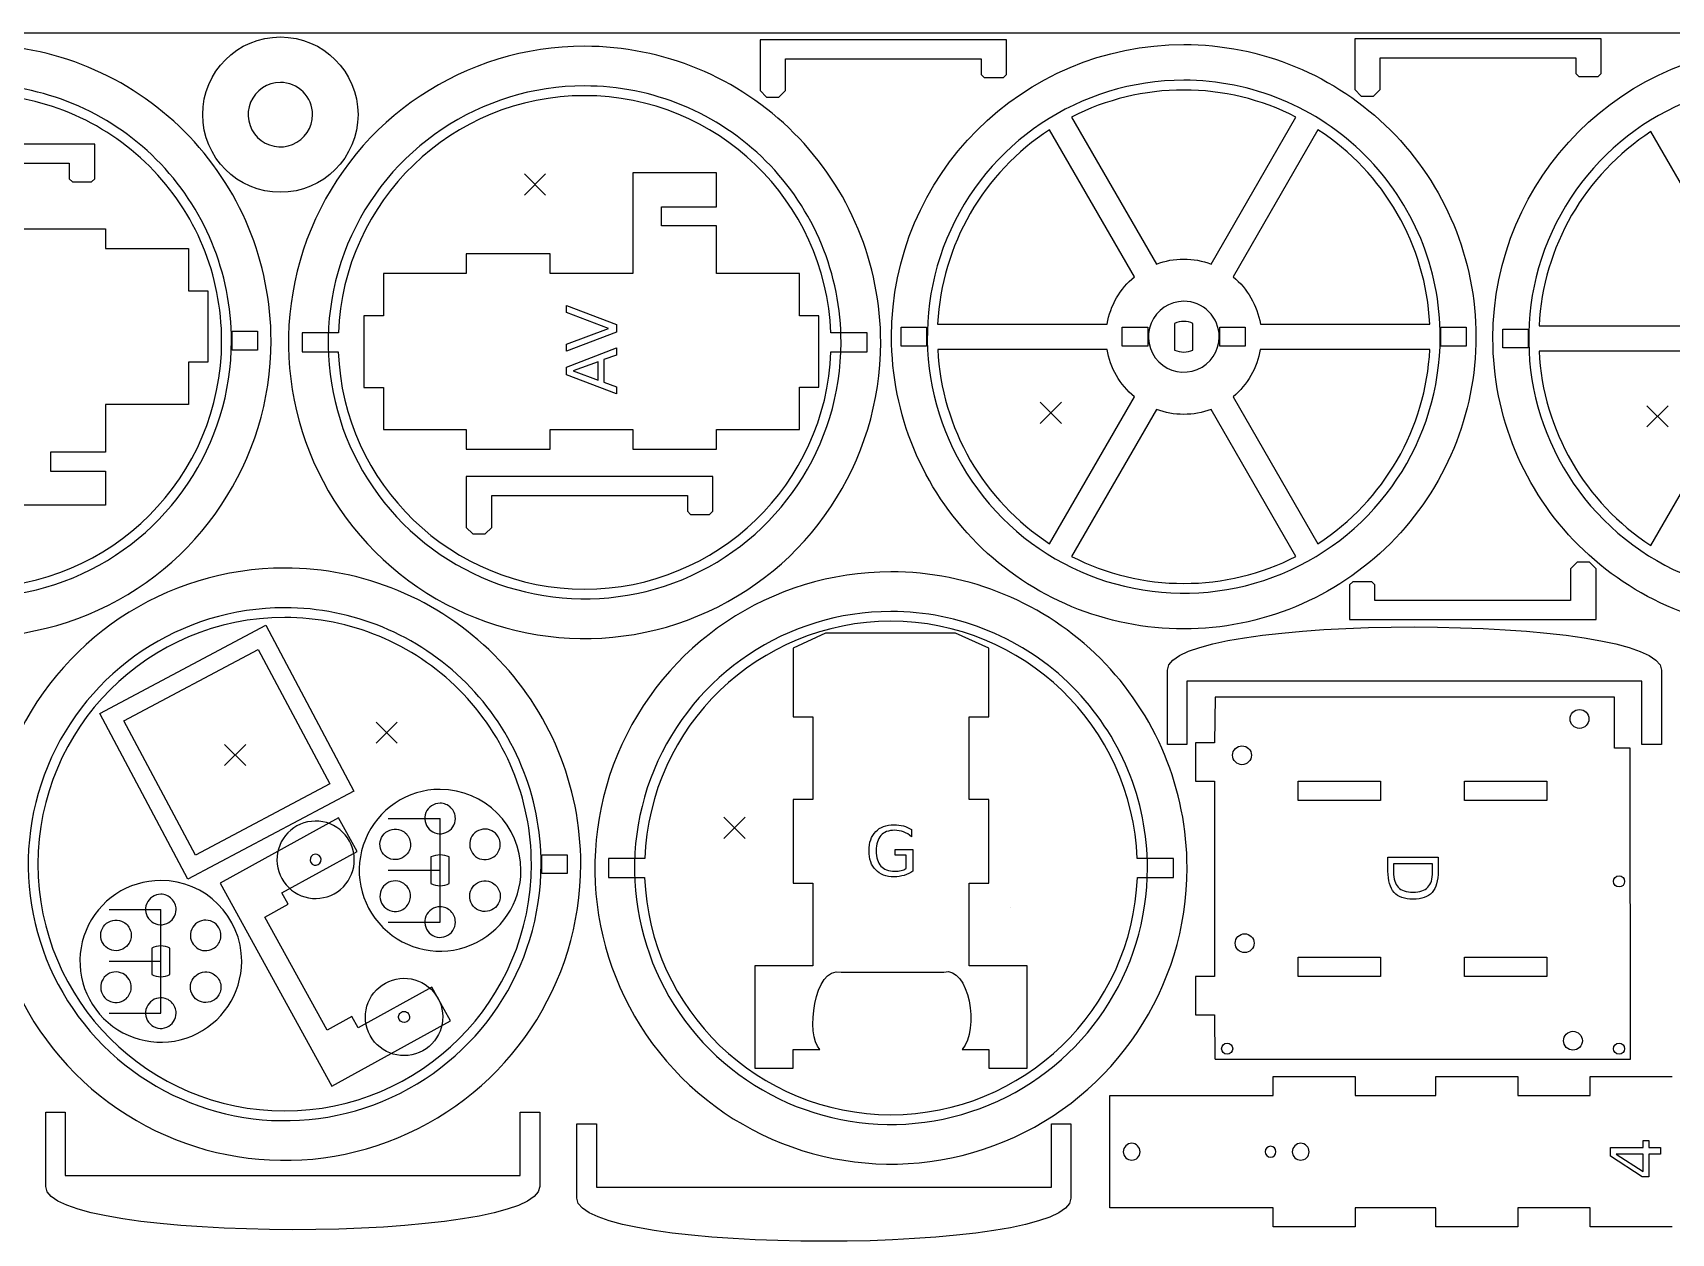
# Model space of a CAD drawing. Extents: x 1352 to 3073, y 793 to 1947.
# Drawn here: x 1965 to 2679, y 1091 to 1615 of the extents above; entities that cross this region are included whole.
import ezdxf

# ---------------------------------------------------------------- set-up
doc = ezdxf.new("R2010")
doc.units = 0
doc.layers.add('Calque_1', color=7, linetype='CONTINUOUS')

msp = doc.modelspace()

# ---------------------------------------------------------------- linework, layer by layer
at = {"layer": 'Calque_1', "color": 3}
for points in [[(1457.07643, 1614.88802), (3072.541113, 1614.88802), (3072.541113, 792.840782), (1457.07643, 792.840782)], [(2466.562587, 1594.186778)], [(2205.299127, 1591.71133)], [(2466.562695, 1497.808822)], [(2074.517197, 1364.199313)], [(2338.893537, 1362.551313)], [(2096.168854, 1239.512018)], [(2118.443691, 1200.547348)]]:
    msp.add_lwpolyline(points, close=True, dxfattribs=at)
at = {"layer": 'Calque_1', "color": 1}
for points in [[(2205.299127, 1609.002675)], [(2281.818333, 1611.76786), (2281.818333, 1603.547139), (2281.818333, 1589.656178), (2284.652813, 1586.821538), (2290.040413, 1586.821458), (2292.874574, 1589.656178), (2292.874574, 1603.547139), (2378.1961, 1603.547139), (2378.1961, 1596.661219), (2379.53114, 1595.326418), (2387.916981, 1595.326418), (2389.251301, 1596.661219), (2389.251301, 1603.547139), (2389.251301, 1611.76786)], [(2541.133953, 1612.251324), (2541.133953, 1604.030603), (2541.133953, 1590.139642), (2543.968433, 1587.305002), (2549.356033, 1587.304922), (2552.190193, 1590.139642), (2552.190193, 1604.030603), (2637.51172, 1604.030603), (2637.51172, 1597.144683), (2638.84676, 1595.809882), (2647.232601, 1595.809882), (2648.566921, 1597.144683), (2648.566921, 1604.030603), (2648.566921, 1612.251324)], [(2072.632237, 1593.227979)], [(2205.299208, 1587.459755)], [(2466.560716, 1589.934365)], [(2106.50816, 1579.195784)], [(2525.053446, 1572.616938)], [(1884.236783, 1566.270976), (1884.236783, 1558.050256), (1884.236783, 1544.159295), (1887.071263, 1541.324654), (1892.458863, 1541.324574), (1895.293024, 1544.159295), (1895.293024, 1558.050256), (1980.61455, 1558.050256), (1980.61455, 1551.164335), (1981.94959, 1549.829535), (1990.335431, 1549.829535), (1991.669751, 1551.164335), (1991.669751, 1558.050256), (1991.669751, 1566.270976)], [(2109.084351, 1460.289956), (2117.562512, 1460.289956), (2117.562512, 1441.851075), (2153.728115, 1441.851075), (2153.728115, 1433.346354), (2190.295318, 1433.346354), (2190.295318, 1441.851075), (2226.2922, 1441.851075), (2226.2922, 1433.344754), (2262.859403, 1433.344754), (2262.859403, 1441.852595), (2299.029726, 1441.852595), (2299.029726, 1460.322756), (2307.511007, 1460.322756), (2307.511007, 1491.463399), (2299.029726, 1491.463399), (2299.029726, 1509.93572), (2262.861003, 1509.93572), (2262.861003, 1530.715242), (2238.876601, 1530.715242), (2238.876601, 1538.935562), (2262.861003, 1538.935562), (2262.861003, 1553.749323), (2226.2938, 1553.749323), (2226.2938, 1509.93572), (2190.296918, 1509.93572), (2190.296918, 1518.440361), (2153.729715, 1518.440361), (2153.729715, 1509.93572), (2117.564112, 1509.93572), (2117.564112, 1491.497719), (2109.085951, 1491.497719)], [(2343.397218, 1486.470234), (2354.452335, 1486.470234), (2354.452335, 1478.249762), (2343.397218, 1478.249762)], [(2439.775413, 1486.470258), (2450.83053, 1486.470258), (2450.83053, 1478.249786), (2439.775413, 1478.249786)], [(2482.294936, 1486.470258), (2493.350054, 1486.470258), (2493.350054, 1478.249786), (2482.294936, 1478.249786)], [(2578.672835, 1486.470234), (2589.727954, 1486.470234), (2589.727954, 1478.249762), (2578.672835, 1478.249762)], [(2051.578075, 1484.714714), (2062.633192, 1484.714714), (2062.633192, 1476.494241), (2051.578075, 1476.494241)], [(2593.980077, 1482.360082)], [(2605.631637, 1485.665434), (2616.686755, 1485.665434), (2616.686755, 1477.444962), (2605.631637, 1477.444962)], [(2466.561867, 1475.651401)], [(2454.658889, 1450.690701)], [(2153.728563, 1421.344805), (2153.728563, 1413.124085), (2153.728563, 1399.233124), (2156.563043, 1396.398483), (2161.950644, 1396.398403), (2164.784804, 1399.233124), (2164.784804, 1413.124085), (2250.10633, 1413.124085), (2250.10633, 1406.238164), (2251.441371, 1404.903364), (2259.827211, 1404.903364), (2261.161531, 1406.238164), (2261.161531, 1413.124085), (2261.161531, 1421.344805)], [(2074.517197, 1381.490658)], [(2338.893537, 1379.842658)], [(2646.33172, 1359.088417), (2646.33172, 1367.309137), (2646.33172, 1381.200098), (2643.49724, 1384.034738), (2638.10964, 1384.034818), (2635.27548, 1381.200098), (2635.27548, 1367.309137), (2549.954033, 1367.309137), (2549.954033, 1374.195058), (2548.618993, 1375.529858), (2540.233152, 1375.529858), (2538.898832, 1374.195058), (2538.898832, 1367.309137), (2538.898832, 1359.088417)], [(2074.517197, 1359.947353)], [(2338.893618, 1358.299738)], [(2066.250143, 1356.562172), (2104.687819, 1284.218292), (2032.343868, 1245.780579), (1993.906192, 1318.124459)], [(2063.023732, 1346.020732), (2094.146307, 1287.444665), (2035.570234, 1256.322086), (2004.447659, 1314.898153)], [(2674.868123, 1336.960799)], [(2639.11716, 1311.609101)], [(2491.962109, 1295.76054)], [(2480.245071, 1288.622459)], [(2552.386581, 1288.634459), (2552.386581, 1280.130939), (2516.386565, 1280.130939), (2516.386565, 1288.634459)], [(2624.952208, 1288.634459), (2624.952208, 1280.130939), (2588.952192, 1280.130939), (2588.952192, 1288.634459)], [(2142.278242, 1278.971636)], [(2142.278402, 1284.975639)], [(2095.091009, 1155.634753), (2146.759447, 1184.10966), (2144.02336, 1189.07436), (2144.02336, 1189.07436), (2138.686872, 1198.757552), (2106.537993, 1181.040036), (2103.801906, 1186.004736), (2093.031355, 1180.068995), (2065.898345, 1229.30309), (2076.054192, 1234.900062), (2073.318066, 1239.864832), (2106.08141, 1257.920984), (2098.008874, 1272.568806), (2046.34115, 1244.094292)], [(2128.481759, 1257.682381)], [(2167.612393, 1264.344981)], [(2089.191115, 1252.173302)], [(2186.627366, 1256.482697), (2197.682482, 1256.482697), (2197.682482, 1248.262224), (2186.627366, 1248.262224)], [(2020.511993, 1245.286036)], [(2020.511833, 1239.282033)], [(2128.481759, 1241.752611)], [(2142.277282, 1243.009576)], [(2656.387584, 1242.436616)], [(2142.278402, 1233.787232)], [(2167.612393, 1235.090012)], [(2391.195861, 1233.527439), (2391.195861, 1233.527439), (2391.195861, 1233.527439)], [(2045.845983, 1224.655378)], [(2006.71535, 1217.992778)], [(2493.121629, 1213.813814)], [(2516.386645, 1203.365493), (2516.386565, 1211.869813), (2552.386581, 1211.869813), (2552.386581, 1203.365493)], [(2588.951657, 1203.365493), (2588.952192, 1211.869813), (2624.951673, 1211.869813), (2624.951673, 1203.365493)], [(2006.71535, 1202.063008)], [(2020.510873, 1203.319973)], [(2020.511993, 1194.097629)], [(2045.845983, 1195.400409)], [(2125.421392, 1187.886135)], [(2485.488792, 1169.49965)], [(2636.28228, 1171.29413)], [(2656.387584, 1169.49965)], [(2443.855297, 1123.334466)], [(2504.432938, 1124.650282)], [(2517.545782, 1123.334466)], [(1970.308869, 1111.85531)], [(2201.947447, 1106.775533)]]:
    msp.add_lwpolyline(points, close=True, dxfattribs=at)
for points in [[(2445.077338, 1508.518332), (2408.069485, 1572.616938)], [(2417.634911, 1578.157038), (2454.647189, 1514.051082)], [(2478.464042, 1514.030532), (2515.48652, 1578.157038)], [(2525.053446, 1572.616938), (2488.048518, 1508.524182)], [(2707.311758, 1507.713532), (2670.303905, 1571.812138)], [(1959.86018, 1529.332273), (1996.427383, 1529.332273), (1996.427383, 1520.824433), (2032.597706, 1520.824433), (2032.597706, 1502.356271), (2041.078987, 1502.356271), (2041.078987, 1471.215629), (2032.597706, 1471.215629), (2032.597706, 1452.744188), (1996.428983, 1452.744188), (1996.428983, 1431.963386), (1972.442181, 1431.963386), (1972.442181, 1423.743065), (1996.428983, 1423.743065), (1996.428983, 1408.929704), (1959.86178, 1408.929704)], [(2359.25363, 1487.88748), (2433.182787, 1487.88748)], [(2462.594267, 1488.163882), (2462.594267, 1476.559401)], [(2470.531227, 1476.560841), (2470.531227, 1488.162282)], [(2499.972394, 1487.88748), (2573.857601, 1487.88748)], [(2621.48805, 1487.08268), (2695.417207, 1487.08268)], [(2097.929047, 1483.994898), (2082.133596, 1483.994898), (2082.133596, 1475.7742), (2097.868972, 1475.7742)], [(2312.729368, 1475.7742), (2328.464744, 1475.7742), (2328.464744, 1483.994898), (2312.669293, 1483.994898)], [(2433.153537, 1476.832329), (2359.26533, 1476.832329)], [(2573.870801, 1476.832329), (2499.943069, 1476.832329)], [(2695.387957, 1476.027529), (2621.49975, 1476.027529)], [(2408.06806, 1392.104295), (2445.074413, 1456.198477)], [(2454.658889, 1450.690701), (2417.636411, 1386.565695)], [(2515.48652, 1386.565695), (2478.478667, 1450.668726)], [(2488.048518, 1456.202902), (2525.054871, 1392.10572)], [(2670.30248, 1391.299495), (2707.308833, 1455.393677)], [(2369.93386, 1171.627586), (2381.5301, 1171.627586), (2381.5301, 1163.407426), (2398.254102, 1163.407426), (2398.254102, 1171.627586), (2398.254102, 1208.054069), (2373.02554, 1208.054069), (2373.02554, 1244.053992), (2381.53018, 1244.053992), (2381.53018, 1280.619675), (2373.02554, 1280.619675), (2373.02554, 1316.619757), (2381.53018, 1316.619757), (2381.53018, 1346.60928), (2367.031939, 1353.04632), (2354.497938, 1353.04632), (2323.291536, 1353.04632), (2310.275855, 1353.04632), (2296.258414, 1346.60928)], [(2296.258414, 1346.60928), (2296.258414, 1316.619757), (2304.761615, 1316.619757), (2304.761615, 1280.619675), (2296.258414, 1280.619675), (2296.258414, 1244.053992), (2304.761615, 1244.053992), (2304.761615, 1208.054069), (2279.533453, 1208.054069), (2279.533453, 1171.627586), (2279.533453, 1163.407426), (2296.258414, 1163.407426), (2296.258414, 1171.627586), (2307.855695, 1171.627586)], [(2674.868123, 1336.960799), (2674.868123, 1304.504236), (2666.363402, 1304.504236), (2666.363402, 1332.234959), (2467.938427, 1332.234959), (2467.938427, 1304.504236), (2459.435306, 1304.504236), (2459.435306, 1336.960799)], [(2480.245071, 1167.35285), (2661.378368, 1167.35285), (2661.291665, 1303.00518), (2654.367344, 1303.00518), (2654.367344, 1325.188062), (2480.245071, 1325.188062), (2479.958625, 1305.29934), (2479.958625, 1305.36014), (2471.739666, 1305.35942), (2471.739666, 1288.634379), (2479.959982, 1288.634379), (2479.959982, 1203.366213), (2471.739666, 1203.366213), (2471.739666, 1186.643171), (2479.959982, 1186.643171), (2480.132629, 1167.35269)], [(2138.309682, 1255.522057), (2138.309682, 1243.917576)], [(2146.246643, 1243.919016), (2146.246643, 1255.520457)], [(2231.523457, 1254.83488), (2215.728006, 1254.83488), (2215.728006, 1246.614182), (2231.463382, 1246.614182)], [(2446.323778, 1246.614182), (2462.059155, 1246.614182), (2462.059155, 1254.83488), (2446.263703, 1254.83488)], [(2016.543273, 1215.832454), (2016.543273, 1204.227973)], [(2024.480233, 1204.229413), (2024.480233, 1215.830854)], [(2317.163376, 1205.358789), (2362.002579, 1205.358789)], [(2679.549319, 1094.264697), (2643.812228, 1094.264697), (2643.812228, 1102.505457), (2628.021186, 1102.505457), (2612.230144, 1102.505457), (2612.230144, 1094.264697), (2576.493053, 1094.264697), (2576.493053, 1102.505457), (2541.310286, 1102.505457), (2541.310286, 1094.264697), (2505.573274, 1094.264697), (2505.573274, 1102.505457), (2434.37688, 1102.505457), (2434.378053, 1151.504248), (2505.574447, 1151.504248), (2505.574447, 1159.745008), (2541.311459, 1159.745008), (2541.311459, 1151.504248), (2576.494226, 1151.504248), (2576.494226, 1159.745008), (2612.231317, 1159.745008), (2612.231317, 1151.504248), (2628.022359, 1151.504248), (2643.813401, 1151.504248), (2643.813401, 1159.745008), (2679.550491, 1159.745008)], [(1970.308869, 1111.85531), (1970.308869, 1144.311872), (1978.81359, 1144.311872), (1978.81359, 1116.58115), (2177.238565, 1116.58115), (2177.238565, 1144.311872), (2185.741686, 1144.311872), (2185.741686, 1111.85531)], [(2201.947447, 1106.775533), (2201.947447, 1139.232096), (2210.452167, 1139.232096), (2210.452167, 1111.501374), (2408.877142, 1111.501374), (2408.877142, 1139.232096), (2417.380263, 1139.232096), (2417.380263, 1106.775533)]]:
    msp.add_lwpolyline(points, dxfattribs=at)
at = {"layer": 'Calque_1', "color": 7}
for points in [[(2179.071925, 1544.089507), (2188.318326, 1553.335911)], [(2188.318326, 1544.08951), (2179.071925, 1553.335911)], [(2403.936262, 1444.5175), (2413.182663, 1453.763904)], [(2413.182663, 1444.517502), (2403.936262, 1453.763904)], [(2668.540282, 1443.0423), (2677.786683, 1452.288704)], [(2677.786683, 1443.042302), (2668.540282, 1452.288704)], [(2114.35224, 1305.083089), (2123.598641, 1314.329493)], [(2123.598641, 1305.083092), (2114.35224, 1314.329493)], [(2048.292544, 1304.61462), (2057.538948, 1295.36822)], [(2048.292546, 1295.36822), (2057.538948, 1304.61462)], [(2266.010732, 1263.631086), (2275.257132, 1272.87749)], [(2275.257132, 1263.631089), (2266.010732, 1272.87749)], [(2347.871538, 1267.49233), (2347.871538, 1264.342913)], [(2345.513138, 1250.426896), (2345.513138, 1256.300921), (2340.679137, 1256.300921), (2340.679137, 1258.732561), (2348.442818, 1258.732561), (2348.442818, 1249.342912)], [(2555.620042, 1249.383976), (2555.620042, 1255.463097), (2577.490155, 1255.463097)], [(2575.058515, 1252.504136), (2558.051682, 1252.504136), (2558.051682, 1248.929896)], [(2575.058515, 1248.929896), (2575.058515, 1252.504136)], [(2577.490155, 1255.463097), (2577.490155, 1249.383976)]]:
    msp.add_lwpolyline(points, dxfattribs=at)
for points in [[(2219.232168, 1484.344874), (2197.362054, 1475.995273), (2197.362054, 1479.086074), (2215.775144, 1486.014794), (2197.362054, 1492.958155), (2197.362054, 1496.034315), (2219.232168, 1487.699354)], [(2197.362054, 1465.770633), (2197.362054, 1469.125113), (2219.232168, 1477.460074), (2219.232168, 1474.383913), (2213.621824, 1472.391753), (2213.621824, 1462.533352), (2219.232168, 1460.541192), (2219.232168, 1457.421032)], [(2200.277095, 1467.440553), (2211.16088, 1463.426872), (2211.16088, 1471.468873)], [(2345.513138, 1250.426896)], [(2652.609993, 1125.128767), (2652.609993, 1128.849487), (2666.862922, 1128.849487), (2666.862922, 1131.969567), (2669.323858, 1131.969567), (2669.323858, 1128.849487), (2674.480107, 1128.849487), (2674.480107, 1125.905167), (2669.323858, 1125.905167), (2669.323858, 1116.032126), (2666.46741, 1116.032126)], [(2655.188113, 1125.905167), (2666.862922, 1118.434446), (2666.862922, 1125.905167)]]:
    msp.add_lwpolyline(points, close=True, dxfattribs=at)
at = {"layer": 'Calque_1', "color": 3}
for points in [[(2119.686001, 1272.310378), (2142.278162, 1272.310378)], [(2142.278162, 1249.718216), (2142.278162, 1272.310378)], [(2119.686001, 1249.718216), (2142.278162, 1249.718216)], [(2119.686001, 1227.126135), (2142.278162, 1227.126135), (2142.278162, 1249.718216)], [(1997.919591, 1232.620775), (2020.511753, 1232.620775)], [(2020.511753, 1210.028613), (2020.511753, 1232.620775)], [(2119.686001, 1227.125975), (2142.278162, 1227.125975)], [(1997.919591, 1210.028613), (2020.511753, 1210.028613)], [(1997.919591, 1187.436532), (2020.511753, 1187.436532), (2020.511753, 1210.028613)], [(1997.919591, 1187.436372), (2020.511753, 1187.436372)]]:
    msp.add_lwpolyline(points, dxfattribs=at)
at = {"layer": 'Calque_1', "color": 1}
for points in [[(2030.768206, 1571.904853), (2006.553861, 1596.119198), (1973.712162, 1609.722676), (1939.467907, 1609.722676)], [(2038.760154, 1579.195784), (2038.760162, 1597.903876), (2053.926065, 1613.069778), (2072.634157, 1613.069788)], [(2072.634157, 1613.069788), (2091.342249, 1613.069778), (2106.508152, 1597.903876), (2106.50816, 1579.195784)], [(2205.299127, 1609.002675), (2153.075722, 1609.002675), (2105.994569, 1577.544055), (2086.009537, 1529.29592)], [(2296.599427, 1571.184853), (2272.385082, 1595.399198), (2239.543382, 1609.002675), (2205.299127, 1609.002675)], [(2339.145417, 1482.360082), (2339.145432, 1552.730702), (2396.192086, 1609.777359), (2466.562707, 1609.777376)], [(2466.562707, 1609.777376), (2500.355885, 1609.777389), (2532.764988, 1596.353112), (2556.66038, 1572.457733)], [(2601.379837, 1481.555282), (2601.379852, 1551.925902), (2658.426506, 1608.972559), (2728.797127, 1608.972576)], [(2015.534789, 1556.671436), (1995.360597, 1576.845627), (1967.998522, 1588.17937), (1939.467907, 1588.17937)], [(2072.632237, 1593.227979), (2066.957026, 1593.227979), (2061.840633, 1589.809314), (2059.668824, 1584.566103)], [(2082.554004, 1589.118249), (2079.922588, 1591.749665), (2076.353621, 1593.227979), (2072.632237, 1593.227979)], [(2086.663734, 1579.196481), (2086.663734, 1582.917866), (2085.18542, 1586.486832), (2082.554004, 1589.118249)], [(2205.299208, 1587.459755), (2147.535301, 1587.392036), (2100.135911, 1541.716673), (2097.929047, 1483.994898)], [(2312.669293, 1483.994898), (2310.46243, 1541.716644), (2263.063085, 1587.391996), (2205.299208, 1587.459755)], [(2466.560716, 1589.934365), (2449.550338, 1589.932025), (2432.782987, 1585.895821), (2417.634911, 1578.157038)], [(2515.48652, 1578.157038), (2500.338445, 1585.895821), (2483.571093, 1589.932025), (2466.560716, 1589.934365)], [(2072.634157, 1545.321782), (2053.926065, 1545.321791), (2038.760162, 1560.487694), (2038.760154, 1579.195784)], [(2059.668824, 1584.566103), (2057.497015, 1579.322892), (2058.69749, 1573.287694), (2062.71047, 1569.274714)], [(2106.50816, 1579.195784), (2106.508152, 1560.487694), (2091.342249, 1545.321791), (2072.634157, 1545.321782)], [(2078.001858, 1566.233068), (2083.24507, 1568.404877), (2086.663734, 1573.52127), (2086.663734, 1579.196481)], [(2068.586029, 1480.604554), (2068.586029, 1514.848809), (2054.982551, 1547.690508), (2030.768206, 1571.904853)], [(2408.069485, 1572.616938), (2379.159487, 1553.828747), (2361.007033, 1522.321615), (2359.25363, 1487.88748)], [(2573.857601, 1487.88748), (2572.106836, 1522.319434), (2553.958985, 1553.826129), (2525.053446, 1572.616938)], [(2556.66038, 1572.457733), (2580.555773, 1548.562355), (2593.980069, 1516.15326), (2593.980077, 1482.360082)], [(2670.303905, 1571.812138), (2641.393907, 1553.023947), (2623.241453, 1521.516815), (2621.48805, 1487.08268)], [(2062.71047, 1569.274714), (2066.72345, 1565.261734), (2072.758647, 1564.061258), (2078.001858, 1566.233068)], [(2334.417249, 1479.884554), (2334.417249, 1514.128809), (2320.813772, 1546.970508), (2296.599427, 1571.184853)], [(2047.042723, 1480.604554), (2047.042723, 1509.135169), (2035.70898, 1536.497244), (2015.534789, 1556.671436)], [(2086.009537, 1529.29592), (2066.024505, 1481.047784), (2077.071304, 1425.511778), (2113.998828, 1388.584254)], [(2454.647189, 1514.051082), (2458.455467, 1515.488597), (2462.491663, 1516.227941), (2466.562216, 1516.233657)], [(2466.562216, 1516.233657), (2470.629585, 1516.219789), (2474.66121, 1515.473502), (2478.464042, 1514.030532)], [(2433.182787, 1487.88748), (2434.519966, 1495.977389), (2438.746176, 1503.307663), (2445.077338, 1508.518332)], [(2488.048518, 1508.524182), (2494.391819, 1503.316855), (2498.628913, 1495.983699), (2499.972394, 1487.88748)], [(2466.561867, 1489.068682), (2465.168271, 1489.066547), (2463.799893, 1488.754492), (2462.594267, 1488.163882)], [(2470.531227, 1488.162282), (2469.325268, 1488.753703), (2467.956232, 1489.066321), (2466.561867, 1489.068682)], [(1939.467907, 1373.029738), (1998.879837, 1373.029738), (2047.042723, 1421.192623), (2047.042723, 1480.604554)], [(1988.879273, 1361.314964), (2037.127408, 1381.299996), (2068.586029, 1428.381148), (2068.586029, 1480.604554)], [(2254.710493, 1360.594964), (2302.958628, 1380.579996), (2334.417249, 1427.661148), (2334.417249, 1479.884554)], [(2376.465058, 1392.26241), (2352.569681, 1416.157802), (2339.145404, 1448.566904), (2339.145417, 1482.360082)], [(2593.980077, 1482.360082), (2593.980089, 1448.56689), (2580.555802, 1416.157777), (2556.660407, 1392.262382)], [(2638.699478, 1391.45761), (2614.804101, 1415.353002), (2601.379824, 1447.762104), (2601.379837, 1481.555282)], [(2097.868972, 1475.7742), (2100.076754, 1418.029189), (2147.512018, 1372.344817), (2205.299208, 1372.309343)], [(2205.299208, 1372.309343), (2263.086368, 1372.344857), (2310.521588, 1418.029218), (2312.729368, 1475.7742)], [(2359.26533, 1476.832329), (2361.016221, 1442.401152), (2379.163458, 1410.895132), (2408.06806, 1392.104295)], [(2445.074413, 1456.198477), (2438.732822, 1461.405586), (2434.496888, 1468.737567), (2433.153537, 1476.832329)], [(2462.594267, 1476.559401), (2463.799525, 1475.967673), (2465.167927, 1475.654509), (2466.561867, 1475.651401)], [(2466.561867, 1475.651401), (2467.956559, 1475.654686), (2469.325617, 1475.968358), (2470.531227, 1476.560841)], [(2499.943069, 1476.832329), (2498.605565, 1468.742933), (2494.379384, 1461.413216), (2488.048518, 1456.202902)], [(2525.054871, 1392.10572), (2553.964109, 1410.893313), (2572.116486, 1442.399204), (2573.870801, 1476.832329)], [(2621.49975, 1476.027529), (2623.250641, 1441.596352), (2641.397878, 1410.090332), (2670.30248, 1391.299495)], [(2466.562216, 1448.486076), (2462.49425, 1448.500244), (2458.462098, 1449.247042), (2454.658889, 1450.690701)], [(2478.478667, 1450.668726), (2474.669946, 1449.231017), (2470.633251, 1448.491645), (2466.562216, 1448.486076)], [(1848.167607, 1389.304254), (1885.095132, 1352.37673), (1940.631138, 1341.329932), (1988.879273, 1361.314964)], [(2113.998828, 1388.584254), (2150.926352, 1351.65673), (2206.462358, 1340.609932), (2254.710493, 1360.594964)], [(2466.562707, 1354.942712), (2432.769529, 1354.942721), (2400.360436, 1368.367017), (2376.465058, 1392.26241)], [(2417.636411, 1386.565695), (2432.783906, 1378.826623), (2449.550723, 1374.789909), (2466.560716, 1374.786869)], [(2466.560716, 1374.786869), (2483.571215, 1374.789672), (2500.338573, 1378.826393), (2515.48652, 1386.565695)], [(2556.660407, 1392.262382), (2532.765012, 1368.366987), (2500.355898, 1354.942699), (2466.562707, 1354.942712)], [(2728.797127, 1354.137912), (2695.003949, 1354.137921), (2662.594856, 1367.562217), (2638.699478, 1391.45761)], [(2074.517197, 1381.490658), (2022.293792, 1381.490658), (1975.212639, 1350.032038), (1955.227607, 1301.783902)], [(2165.817497, 1343.672836), (2141.603152, 1367.887181), (2108.761452, 1381.490658), (2074.517197, 1381.490658)], [(2338.893537, 1379.842658), (2286.670132, 1379.842658), (2239.588979, 1348.384038), (2219.603947, 1300.135902)], [(2430.193837, 1342.024836), (2405.979492, 1366.239181), (2373.137792, 1379.842658), (2338.893537, 1379.842658)], [(2074.517197, 1359.947353), (2015.105267, 1359.947353), (1966.942381, 1311.784467), (1966.942381, 1252.372536)], [(2150.584079, 1328.439418), (2130.409888, 1348.61361), (2103.047812, 1359.947353), (2074.517197, 1359.947353)], [(2338.893618, 1358.299738), (2281.129711, 1358.232019), (2233.730321, 1312.556655), (2231.523457, 1254.83488)], [(2446.263703, 1254.83488), (2444.05684, 1312.556626), (2396.657495, 1358.231978), (2338.893618, 1358.299738)], [(2459.435306, 1336.960799), (2459.435306, 1362.170641), (2674.868123, 1361.989361), (2674.868123, 1336.960799)], [(2203.635319, 1252.372536), (2203.635319, 1286.616791), (2190.031842, 1319.458491), (2165.817497, 1343.672836)], [(2468.011659, 1250.724536), (2468.011659, 1284.968791), (2454.408182, 1317.810491), (2430.193837, 1342.024836)], [(2182.092013, 1252.372536), (2182.092013, 1280.903152), (2170.758271, 1308.265227), (2150.584079, 1328.439418)], [(2635.0066, 1315.719341), (2635.006599, 1316.809447), (2635.439675, 1317.854904), (2636.210555, 1318.625724)], [(2636.210555, 1312.812958), (2635.439675, 1313.583778), (2635.006599, 1314.629236), (2635.0066, 1315.719341)], [(2636.210555, 1318.625724), (2636.981435, 1319.396544), (2638.026972, 1319.829585), (2639.11716, 1319.829582)], [(2639.11716, 1319.829582), (2641.387328, 1319.829544), (2643.227642, 1317.989337), (2643.22764, 1315.719341)], [(2643.22764, 1315.719341), (2643.227642, 1313.449345), (2641.387328, 1311.609139), (2639.11716, 1311.609101)], [(2639.11716, 1311.609101), (2638.026972, 1311.609098), (2636.981435, 1312.042138), (2636.210555, 1312.812958)], [(1955.227607, 1301.783902), (1935.242575, 1253.535767), (1946.289374, 1197.999761), (1983.216898, 1161.072237)], [(2487.851548, 1299.87078), (2487.851548, 1300.960885), (2488.284623, 1302.006343), (2489.055503, 1302.777163)], [(2489.055503, 1302.777163), (2489.826383, 1303.547983), (2490.871921, 1303.981024), (2491.962109, 1303.98102)], [(2491.962109, 1303.98102), (2494.232277, 1303.980983), (2496.072591, 1302.140776), (2496.072589, 1299.87078)], [(2219.603947, 1300.135902), (2199.618915, 1251.887767), (2210.665714, 1196.351761), (2247.593238, 1159.424237)], [(2489.055503, 1296.964397), (2488.284623, 1297.735217), (2487.851548, 1298.780675), (2487.851548, 1299.87078)], [(2491.962109, 1295.76054), (2490.871921, 1295.760537), (2489.826383, 1296.193577), (2489.055503, 1296.964397)], [(2496.072589, 1299.87078), (2496.072591, 1297.600784), (2494.232277, 1295.760577), (2491.962109, 1295.76054)], [(2142.278402, 1284.975639), (2128.018009, 1284.975639), (2115.161786, 1276.385385), (2109.704569, 1263.2105)], [(2142.278242, 1278.971636), (2139.58395, 1278.971636), (2137.154956, 1277.348633), (2136.123895, 1274.859432)], [(2146.988576, 1277.020552), (2145.739318, 1278.26981), (2144.04496, 1278.971636), (2142.278242, 1278.971636)], [(2177.536065, 1249.717976), (2177.536065, 1269.190246), (2161.750672, 1284.975639), (2142.278402, 1284.975639)], [(2136.123895, 1274.859432), (2135.092834, 1272.370231), (2135.662756, 1269.505036), (2137.567909, 1267.599884)], [(2144.827457, 1266.15587), (2147.316658, 1267.186931), (2148.93966, 1269.615926), (2148.93966, 1272.310218)], [(2148.93966, 1272.310218), (2148.93966, 1274.076936), (2148.237834, 1275.771294), (2146.988576, 1277.020552)], [(2116.278371, 1259.28899), (2115.581038, 1261.891476), (2116.520068, 1264.657767), (2118.657593, 1266.297947)], [(2118.657593, 1266.297947), (2120.795118, 1267.938128), (2123.710189, 1268.129191), (2126.043513, 1266.782045)], [(2126.043513, 1266.782045), (2127.573535, 1265.898686), (2128.689978, 1264.443708), (2129.147238, 1262.73719)], [(2137.567909, 1267.599884), (2139.473061, 1265.694732), (2142.338255, 1265.124809), (2144.827457, 1266.15587)], [(2160.973948, 1267.618698), (2158.302707, 1267.267022), (2156.106338, 1265.340857), (2155.409005, 1262.738372)], [(2167.612393, 1264.344981), (2166.265247, 1266.678305), (2163.645189, 1267.970374), (2160.973948, 1267.618698)], [(2109.704569, 1263.2105), (2104.247353, 1250.035614), (2107.263849, 1234.870665), (2117.34747, 1224.787044)], [(2121.843314, 1254.408664), (2119.172073, 1254.76034), (2116.975704, 1256.686505), (2116.278371, 1259.28899)], [(2128.481759, 1257.682381), (2127.134613, 1255.349057), (2124.514555, 1254.056988), (2121.843314, 1254.408664)], [(2129.147238, 1262.73719), (2129.604498, 1261.030672), (2129.365118, 1259.212403), (2128.481759, 1257.682381)], [(2155.409005, 1262.738372), (2154.711671, 1260.135886), (2155.650701, 1257.369595), (2157.788226, 1255.729415)], [(2165.174147, 1255.245317), (2166.704169, 1256.128676), (2167.820612, 1257.583654), (2168.277872, 1259.290172)], [(2168.277872, 1259.290172), (2168.735132, 1260.99669), (2168.495752, 1262.814959), (2167.612393, 1264.344981)], [(1966.942381, 1252.372536), (1966.942381, 1192.960606), (2015.105267, 1144.79772), (2074.517197, 1144.79772)], [(2074.517197, 1144.79772), (2133.929128, 1144.79772), (2182.092013, 1192.960606), (2182.092013, 1252.372536)], [(2086.865215, 1256.393706), (2085.699782, 1255.751425), (2085.27568, 1254.285986), (2085.917956, 1253.12055)], [(2085.917956, 1253.12055), (2086.56024, 1251.955119), (2088.025682, 1251.531022), (2089.191115, 1252.173302)], [(2090.138374, 1255.446458), (2089.49609, 1256.611889), (2088.030649, 1257.035986), (2086.865215, 1256.393706)], [(2089.191115, 1252.173302), (2090.356549, 1252.815582), (2090.78065, 1254.281022), (2090.138374, 1255.446458)], [(2123.928563, 1133.082946), (2172.176699, 1153.067978), (2203.635319, 1200.149131), (2203.635319, 1252.372536)], [(2142.277282, 1256.426857), (2140.883687, 1256.424721), (2139.515308, 1256.112666), (2138.309682, 1255.522057)], [(2146.246643, 1255.520457), (2145.040683, 1256.111878), (2143.671647, 1256.424496), (2142.277282, 1256.426857)], [(2157.788226, 1255.729415), (2159.925752, 1254.089235), (2162.840823, 1253.898171), (2165.174147, 1255.245317)], [(2388.304903, 1131.434946), (2436.553039, 1151.419978), (2468.011659, 1198.501131), (2468.011659, 1250.724536)], [(2020.511993, 1245.286036), (2006.2516, 1245.286036), (1993.395376, 1236.695782), (1987.93816, 1223.520897)], [(2055.769656, 1210.028373), (2055.769656, 1229.500643), (2039.984262, 1245.286036), (2020.511993, 1245.286036)], [(2121.843314, 1245.026328), (2119.172073, 1244.674652), (2116.975704, 1242.748487), (2116.278371, 1240.146002)], [(2128.481759, 1241.752611), (2127.134613, 1244.085935), (2124.514555, 1245.378004), (2121.843314, 1245.026328)], [(2138.309682, 1243.917576), (2139.514941, 1243.325848), (2140.883342, 1243.012684), (2142.277282, 1243.009576)], [(2142.277282, 1243.009576), (2143.671975, 1243.01286), (2145.041033, 1243.326532), (2146.246643, 1243.919016)], [(2155.409005, 1236.696621), (2154.711671, 1239.299106), (2155.650701, 1242.065398), (2157.788226, 1243.705578)], [(2155.770926, 1217.144143), (2168.945811, 1222.60136), (2177.536065, 1235.457583), (2177.536065, 1249.717976)], [(2157.788226, 1243.705578), (2159.925752, 1245.345758), (2162.840823, 1245.536821), (2165.174147, 1244.189675)], [(2165.174147, 1244.189675), (2166.704169, 1243.306316), (2167.820612, 1241.851339), (2168.277872, 1240.144821)], [(2231.463382, 1246.614182), (2233.671164, 1188.869172), (2281.106428, 1143.1848), (2338.893618, 1143.149325)], [(2338.893618, 1143.149325), (2396.680778, 1143.18484), (2444.115998, 1188.869201), (2446.323778, 1246.614182)], [(2653.952385, 1244.871576), (2653.952385, 1246.216376), (2655.042665, 1247.306536), (2656.387584, 1247.306536)], [(2656.387584, 1242.436616), (2655.042665, 1242.436616), (2653.952385, 1243.526776), (2653.952385, 1244.871576)], [(2656.387584, 1247.306536), (2657.732471, 1247.306536), (2658.822719, 1246.216376), (2658.822719, 1244.871576)], [(2658.822719, 1244.871576), (2658.822719, 1243.526776), (2657.732471, 1242.436616), (2656.387584, 1242.436616)], [(2020.511833, 1239.282033), (2017.817541, 1239.282033), (2015.388546, 1237.65903), (2014.357485, 1235.169829)], [(2025.222167, 1237.330949), (2023.972909, 1238.580207), (2022.278551, 1239.282033), (2020.511833, 1239.282033)], [(2027.173251, 1232.620615), (2027.173251, 1234.387333), (2026.471425, 1236.081691), (2025.222167, 1237.330949)], [(2116.278371, 1240.146002), (2115.581038, 1237.543517), (2116.520068, 1234.777225), (2118.657593, 1233.137045)], [(2126.043513, 1232.652948), (2127.573535, 1233.536307), (2128.689978, 1234.991284), (2129.147238, 1236.697802)], [(2129.147238, 1236.697802), (2129.604498, 1238.40432), (2129.365118, 1240.222589), (2128.481759, 1241.752611)], [(2160.973948, 1231.816295), (2158.302707, 1232.167971), (2156.106338, 1234.094135), (2155.409005, 1236.696621)], [(2168.277872, 1240.144821), (2168.735132, 1238.438303), (2168.495752, 1236.620034), (2167.612393, 1235.090012)], [(2014.357485, 1235.169829), (2013.326425, 1232.680628), (2013.896347, 1229.815433), (2015.801499, 1227.910281)], [(2023.061047, 1226.466267), (2025.550249, 1227.497328), (2027.173251, 1229.926323), (2027.173251, 1232.620615)], [(2118.657593, 1233.137045), (2120.795118, 1231.496865), (2123.710189, 1231.305802), (2126.043513, 1232.652948)], [(2136.124055, 1229.675029), (2135.092994, 1227.185828), (2135.662916, 1224.320633), (2137.568069, 1222.415481)], [(2142.278402, 1233.787232), (2139.58411, 1233.787232), (2137.155116, 1232.16423), (2136.124055, 1229.675029)], [(2146.988736, 1231.836148), (2145.739478, 1233.085406), (2144.04512, 1233.787232), (2142.278402, 1233.787232)], [(2148.93982, 1227.125815), (2148.93982, 1228.892532), (2148.237994, 1230.58689), (2146.988736, 1231.836148)], [(2167.612393, 1235.090012), (2166.265247, 1232.756688), (2163.645189, 1231.464619), (2160.973948, 1231.816295)], [(1987.93816, 1223.520897), (1982.480944, 1210.346011), (1985.49744, 1195.181062), (1995.581061, 1185.097441)], [(1994.511962, 1219.599387), (1993.814628, 1222.201873), (1994.753658, 1224.968164), (1996.891183, 1226.608344)], [(1996.891183, 1226.608344), (1999.028709, 1228.248525), (2001.94378, 1228.439588), (2004.277104, 1227.092442)], [(2004.277104, 1227.092442), (2005.807126, 1226.209083), (2006.923569, 1224.754105), (2007.380829, 1223.047587)], [(2007.380829, 1223.047587), (2007.838089, 1221.341069), (2007.598709, 1219.5228), (2006.71535, 1217.992778)], [(2015.801499, 1227.910281), (2017.706651, 1226.005129), (2020.571846, 1225.435206), (2023.061047, 1226.466267)], [(2033.642595, 1223.048769), (2032.945262, 1220.446283), (2033.884292, 1217.679992), (2036.021817, 1216.039812)], [(2039.207538, 1227.929095), (2036.536297, 1227.577419), (2034.339929, 1225.651254), (2033.642595, 1223.048769)], [(2045.845983, 1224.655378), (2044.498837, 1226.988702), (2041.878779, 1228.280771), (2039.207538, 1227.929095)], [(2046.511463, 1219.600569), (2046.968722, 1221.307087), (2046.729342, 1223.125356), (2045.845983, 1224.655378)], [(2117.34747, 1224.787044), (2127.431091, 1214.703423), (2142.59604, 1211.686927), (2155.770926, 1217.144143)], [(2137.568069, 1222.415481), (2139.473221, 1220.510329), (2142.338415, 1219.940406), (2144.827617, 1220.971467)], [(2144.827617, 1220.971467), (2147.316818, 1222.002528), (2148.93982, 1224.431523), (2148.93982, 1227.125815)], [(2490.215023, 1220.830437), (2490.985903, 1221.601257), (2492.031441, 1222.034297), (2493.121629, 1222.034294)], [(2493.121629, 1222.034294), (2495.391797, 1222.034257), (2497.232111, 1220.19405), (2497.232109, 1217.924054)], [(2000.076905, 1214.719061), (1997.405664, 1215.070737), (1995.209295, 1216.996902), (1994.511962, 1219.599387)], [(2006.71535, 1217.992778), (2005.368204, 1215.659454), (2002.748146, 1214.367385), (2000.076905, 1214.719061)], [(2020.510873, 1216.737254), (2019.117277, 1216.735118), (2017.748899, 1216.423063), (2016.543273, 1215.832454)], [(2024.480233, 1215.830854), (2023.274274, 1216.422275), (2021.905238, 1216.734893), (2020.510873, 1216.737254)], [(2036.021817, 1216.039812), (2038.159342, 1214.399632), (2041.074414, 1214.208568), (2043.407738, 1215.555714)], [(2043.407738, 1215.555714), (2044.93776, 1216.439073), (2046.054203, 1217.894051), (2046.511463, 1219.600569)], [(2489.011069, 1217.924054), (2489.011068, 1219.014159), (2489.444143, 1220.059617), (2490.215023, 1220.830437)], [(2490.215023, 1215.017671), (2489.444143, 1215.788491), (2489.011068, 1216.833949), (2489.011069, 1217.924054)], [(2493.121629, 1213.813814), (2492.031441, 1213.81381), (2490.985903, 1214.246851), (2490.215023, 1215.017671)], [(2497.232109, 1217.924054), (2497.232111, 1215.654058), (2495.391797, 1213.813851), (2493.121629, 1213.813814)], [(2034.004516, 1177.45454), (2047.179402, 1182.911757), (2055.769656, 1195.76798), (2055.769656, 1210.028373)], [(2307.855695, 1171.627586), (2301.774814, 1177.488867), (2305.046255, 1208.054069), (2317.163376, 1205.358789)], [(2362.002579, 1205.358789), (2372.74322, 1208.054149), (2377.73754, 1180.247027), (2369.93386, 1171.627586)], [(1994.511962, 1200.456399), (1993.814628, 1197.853914), (1994.753658, 1195.087622), (1996.891183, 1193.447442)], [(2000.076905, 1205.336725), (1997.405664, 1204.985049), (1995.209295, 1203.058884), (1994.511962, 1200.456399)], [(2006.71535, 1202.063008), (2005.368204, 1204.396332), (2002.748146, 1205.688401), (2000.076905, 1205.336725)], [(2007.380829, 1197.008199), (2007.838089, 1198.714717), (2007.598709, 1200.532986), (2006.71535, 1202.063008)], [(2016.543273, 1204.227973), (2017.748532, 1203.636245), (2019.116933, 1203.323081), (2020.510873, 1203.319973)], [(2020.510873, 1203.319973), (2021.905565, 1203.323257), (2023.274623, 1203.636929), (2024.480233, 1204.229413)], [(2033.642595, 1197.007018), (2032.945262, 1199.609503), (2033.884292, 1202.375795), (2036.021817, 1204.015975)], [(2036.021817, 1204.015975), (2038.159342, 1205.656155), (2041.074414, 1205.847218), (2043.407738, 1204.500072)], [(2043.407738, 1204.500072), (2044.93776, 1203.616713), (2046.054203, 1202.161736), (2046.511463, 1200.455218)], [(2046.511463, 1200.455218), (2046.968722, 1198.7487), (2046.729342, 1196.930431), (2045.845983, 1195.400409)], [(1996.891183, 1193.447442), (1999.028709, 1191.807262), (2001.94378, 1191.616199), (2004.277104, 1192.963345)], [(2004.277104, 1192.963345), (2005.807126, 1193.846704), (2006.923569, 1195.301681), (2007.380829, 1197.008199)], [(2020.511993, 1194.097629), (2017.817701, 1194.097629), (2015.388706, 1192.474627), (2014.357645, 1189.985426)], [(2025.222327, 1192.146545), (2023.973069, 1193.395803), (2022.278711, 1194.097629), (2020.511993, 1194.097629)], [(2039.207538, 1192.126692), (2036.536297, 1192.478368), (2034.339929, 1194.404532), (2033.642595, 1197.007018)], [(2045.845983, 1195.400409), (2044.498837, 1193.067085), (2041.878779, 1191.775016), (2039.207538, 1192.126692)], [(2014.357645, 1189.985426), (2013.326585, 1187.496225), (2013.896507, 1184.63103), (2015.801659, 1182.725878)], [(2023.061207, 1181.281864), (2025.550409, 1182.312925), (2027.173411, 1184.74192), (2027.173411, 1187.436212)], [(2027.173411, 1187.436212), (2027.173411, 1189.202929), (2026.471585, 1190.897287), (2025.222327, 1192.146545)], [(2124.474164, 1184.612905), (2124.165706, 1185.17257), (2124.092214, 1185.831849), (2124.269854, 1186.445702)], [(2124.269854, 1186.445702), (2124.447495, 1187.059555), (2124.861716, 1187.577695), (2125.421392, 1187.886135)], [(2125.421392, 1187.886135), (2125.981065, 1188.194575), (2126.640344, 1188.268049), (2127.254191, 1188.090391)], [(2127.254191, 1188.090391), (2127.868037, 1187.912734), (2128.386166, 1187.498499), (2128.69459, 1186.938817)], [(2128.69459, 1186.938817), (2129.336865, 1185.773381), (2128.912764, 1184.307941), (2127.74733, 1183.665661)], [(1995.581061, 1185.097441), (2005.664682, 1175.01382), (2020.829631, 1171.997324), (2034.004516, 1177.45454)], [(2015.801659, 1182.725878), (2017.706811, 1180.820726), (2020.572006, 1180.250803), (2023.061207, 1181.281864)], [(2127.74733, 1183.665661), (2126.581896, 1183.023376), (2125.11645, 1183.447471), (2124.474164, 1184.612905)], [(2633.375674, 1178.310753), (2634.146554, 1179.081573), (2635.192092, 1179.514614), (2636.28228, 1179.514611)], [(2636.28228, 1179.514611), (2638.552447, 1179.514573), (2640.392762, 1177.674367), (2640.39276, 1175.404371)], [(2483.053585, 1171.93461), (2483.053585, 1173.27941), (2484.143873, 1174.369571), (2485.488792, 1174.369571)], [(2485.488792, 1169.49965), (2484.143873, 1169.49965), (2483.053585, 1170.58981), (2483.053585, 1171.93461)], [(2485.488792, 1174.369571), (2486.833679, 1174.369571), (2487.923911, 1173.27941), (2487.923911, 1171.93461)], [(2487.923911, 1171.93461), (2487.923911, 1170.58981), (2486.833679, 1169.49965), (2485.488792, 1169.49965)], [(2632.171719, 1175.404371), (2632.171719, 1176.494476), (2632.604794, 1177.539933), (2633.375674, 1178.310753)], [(2633.375674, 1172.497988), (2632.604794, 1173.268808), (2632.171719, 1174.314265), (2632.171719, 1175.404371)], [(2636.28228, 1171.29413), (2635.192092, 1171.294127), (2634.146554, 1171.727168), (2633.375674, 1172.497988)], [(2640.39276, 1175.404371), (2640.392762, 1173.134375), (2638.552447, 1171.294168), (2636.28228, 1171.29413)], [(2653.952385, 1171.93461), (2653.952385, 1173.27941), (2655.042665, 1174.369571), (2656.387584, 1174.369571)], [(2656.387584, 1169.49965), (2655.042665, 1169.49965), (2653.952385, 1170.58981), (2653.952385, 1171.93461)], [(2656.387584, 1174.369571), (2657.732471, 1174.369571), (2658.822719, 1173.27941), (2658.822719, 1171.93461)], [(2658.822719, 1171.93461), (2658.822719, 1170.58981), (2657.732471, 1169.49965), (2656.387584, 1169.49965)], [(1983.216898, 1161.072237), (2020.144422, 1124.144713), (2075.680428, 1113.097914), (2123.928563, 1133.082946)], [(2247.593238, 1159.424237), (2284.520762, 1122.496713), (2340.056768, 1111.449914), (2388.304903, 1131.434946)], [(2441.259746, 1129.600212), (2440.571364, 1128.91188), (2440.184636, 1127.978301), (2440.18464, 1127.004852)], [(2443.855297, 1130.675239), (2442.881777, 1130.675243), (2441.948129, 1130.288544), (2441.259746, 1129.600212)], [(2447.525876, 1127.004852), (2447.525884, 1129.031924), (2445.882518, 1130.675204), (2443.855297, 1130.675239)], [(2504.432938, 1129.359422), (2503.132448, 1129.359422), (2502.078191, 1128.305247), (2502.078187, 1127.004852)], [(2506.787689, 1127.004852), (2506.787684, 1128.305247), (2505.733428, 1129.359422), (2504.432938, 1129.359422)], [(2514.950236, 1129.600209), (2514.261855, 1128.911878), (2513.875129, 1127.978299), (2513.875132, 1127.004852)], [(2517.545782, 1130.675239), (2516.572263, 1130.675241), (2515.638617, 1130.288541), (2514.950236, 1129.600209)], [(2520.141322, 1129.600206), (2519.452943, 1130.288538), (2518.519299, 1130.675239), (2517.545782, 1130.675239)], [(2521.216423, 1127.004852), (2521.216427, 1127.978298), (2520.829702, 1128.911875), (2520.141322, 1129.600206)], [(2440.18464, 1127.004852), (2440.184636, 1126.031404), (2440.571364, 1125.097825), (2441.259746, 1124.409493)], [(2441.259746, 1124.409493), (2441.948129, 1123.721161), (2442.881777, 1123.334462), (2443.855297, 1123.334466)], [(2443.855297, 1123.334466), (2445.882518, 1123.334501), (2447.525884, 1124.977781), (2447.525876, 1127.004852)], [(2502.078187, 1127.004852), (2502.078191, 1125.704458), (2503.132448, 1124.650283), (2504.432938, 1124.650282)], [(2504.432938, 1124.650282), (2505.733428, 1124.650283), (2506.787684, 1125.704458), (2506.787689, 1127.004852)], [(2513.875132, 1127.004852), (2513.875129, 1126.031406), (2514.261855, 1125.097827), (2514.950236, 1124.409496)], [(2514.950236, 1124.409496), (2515.638617, 1123.721164), (2516.572263, 1123.334464), (2517.545782, 1123.334466)], [(2517.545782, 1123.334466), (2518.519299, 1123.334466), (2519.452943, 1123.721167), (2520.141322, 1124.409499)], [(2520.141322, 1124.409499), (2520.829702, 1125.09783), (2521.216427, 1126.031407), (2521.216423, 1127.004852)], [(2185.741686, 1111.85531), (2185.741686, 1086.645465), (1970.308869, 1086.826746), (1970.308869, 1111.85531)], [(2417.380263, 1106.775533), (2417.380263, 1081.565689), (2201.947447, 1081.746969), (2201.947447, 1106.775533)]]:
    msp.add_open_spline(points, degree=3, dxfattribs=at)
at = {"layer": 'Calque_1', "color": 3}
for points in [[(2466.562587, 1594.186778), (2421.332878, 1594.186778), (2380.556777, 1566.941059), (2363.248117, 1525.154257)], [(2545.636059, 1561.433474), (2524.66447, 1582.405063), (2496.220892, 1594.186778), (2466.562587, 1594.186778)], [(2728.797007, 1593.381978), (2683.567298, 1593.381978), (2642.791197, 1566.136259), (2625.482537, 1524.349456)], [(2018.541379, 1559.678026), (1997.56979, 1580.649614), (1969.126212, 1592.43133), (1939.467907, 1592.43133)], [(2205.299127, 1591.71133), (2160.069418, 1591.71133), (2119.293317, 1564.465611), (2101.984657, 1522.678808)], [(2284.372599, 1558.958026), (2263.40101, 1579.929614), (2234.957432, 1591.71133), (2205.299127, 1591.71133)], [(2051.294683, 1480.604554), (2051.294683, 1510.262859), (2039.512968, 1538.706437), (2018.541379, 1559.678026)], [(2317.125904, 1479.884554), (2317.125904, 1509.542859), (2305.344188, 1537.986437), (2284.372599, 1558.958026)], [(2578.389363, 1482.360002), (2578.389363, 1512.018307), (2566.607647, 1540.461885), (2545.636059, 1561.433474)], [(2101.984657, 1522.678808), (2084.675997, 1480.892006), (2094.243421, 1432.793316), (2126.225655, 1400.811082)], [(2363.248117, 1525.154257), (2345.939457, 1483.367454), (2355.506881, 1435.268764), (2387.489115, 1403.28653)], [(2625.482537, 1524.349456), (2608.173876, 1482.562654), (2617.741301, 1434.463964), (2649.723535, 1402.48173)], [(2466.562695, 1497.808822), (2460.314231, 1497.808822), (2454.68103, 1494.044838), (2452.289846, 1488.272009)], [(2477.486661, 1493.283968), (2474.589445, 1496.181183), (2470.659977, 1497.808822), (2466.562695, 1497.808822)], [(2482.011516, 1482.360002), (2482.011516, 1486.457284), (2480.383877, 1490.386752), (2477.486661, 1493.283968)], [(2452.289846, 1488.272009), (2449.898662, 1482.499181), (2451.220398, 1475.854368), (2455.63873, 1471.436036)], [(1982.262162, 1377.290084), (2024.048964, 1394.598744), (2051.294683, 1435.374845), (2051.294683, 1480.604554)], [(2248.093382, 1376.570084), (2289.880184, 1393.878744), (2317.125904, 1434.654845), (2317.125904, 1479.884554)], [(2472.474703, 1468.087153), (2478.247531, 1470.478337), (2482.011516, 1476.111537), (2482.011516, 1482.360002)], [(2509.356842, 1379.045532), (2551.143644, 1396.354192), (2578.389363, 1437.130293), (2578.389363, 1482.360002)], [(2455.63873, 1471.436036), (2460.057061, 1467.017705), (2466.701874, 1465.695969), (2472.474703, 1468.087153)], [(1860.394435, 1401.531082), (1892.376669, 1369.548848), (1940.475359, 1359.981423), (1982.262162, 1377.290084)], [(2126.225655, 1400.811082), (2158.207889, 1368.828848), (2206.306579, 1359.261423), (2248.093382, 1376.570084)], [(2387.489115, 1403.28653), (2419.471349, 1371.304296), (2467.570039, 1361.736872), (2509.356842, 1379.045532)], [(2649.723535, 1402.48173), (2681.705769, 1370.499496), (2729.804459, 1360.932072), (2771.591261, 1378.240732)], [(2074.517197, 1364.199313), (2029.287488, 1364.199313), (1988.511387, 1336.953594), (1971.202727, 1295.166791)], [(2153.590669, 1331.446008), (2132.61908, 1352.417597), (2104.175502, 1364.199313), (2074.517197, 1364.199313)], [(2338.893537, 1362.551313), (2293.663828, 1362.551313), (2252.887728, 1335.305593), (2235.579067, 1293.518791)], [(2417.967009, 1329.798008), (2396.99542, 1350.769597), (2368.551842, 1362.551313), (2338.893537, 1362.551313)], [(2186.343974, 1252.372536), (2186.343974, 1282.030842), (2174.562258, 1310.47442), (2153.590669, 1331.446008)], [(2450.720314, 1250.724536), (2450.720314, 1280.382841), (2438.938598, 1308.82642), (2417.967009, 1329.798008)], [(1971.202727, 1295.166791), (1953.894067, 1253.379989), (1963.461491, 1205.281298), (1995.443725, 1173.299064)], [(2235.579067, 1293.518791), (2218.270407, 1251.731989), (2227.837831, 1203.633298), (2259.820065, 1171.651064)], [(2079.887476, 1269.054989), (2075.969836, 1266.895945), (2073.070329, 1263.269052), (2071.826816, 1258.972187)], [(2092.716842, 1270.484854), (2088.419978, 1271.728372), (2083.805116, 1271.214034), (2079.887476, 1269.054989)], [(2102.799636, 1262.424185), (2100.640596, 1266.341827), (2097.013706, 1269.241337), (2092.716842, 1270.484854)], [(2071.826816, 1258.972187), (2070.583303, 1254.675321), (2071.097646, 1250.060461), (2073.256694, 1246.142823)], [(2104.229514, 1249.594821), (2105.473027, 1253.891686), (2104.958685, 1258.506547), (2102.799636, 1262.424185)], [(2117.311452, 1149.058066), (2159.098254, 1166.366727), (2186.343974, 1207.142827), (2186.343974, 1252.372536)], [(2381.687792, 1147.410066), (2423.474594, 1164.718727), (2450.720314, 1205.494827), (2450.720314, 1250.724536)], [(2073.256694, 1246.142823), (2075.415734, 1242.22518), (2079.042624, 1239.32567), (2083.339488, 1238.082153)], [(2096.168854, 1239.512018), (2100.086495, 1241.671062), (2102.986001, 1245.297955), (2104.229514, 1249.594821)], [(2083.339488, 1238.082153), (2087.636353, 1236.838636), (2092.251214, 1237.352974), (2096.168854, 1239.512018)], [(2110.383031, 1190.464546), (2111.626545, 1194.761411), (2114.526051, 1198.388304), (2118.443691, 1200.547348)], [(2118.443691, 1200.547348), (2122.361331, 1202.70639), (2126.976191, 1203.220726), (2131.273054, 1201.977209)], [(2131.273054, 1201.977209), (2135.569917, 1200.733691), (2139.196805, 1197.834181), (2141.355845, 1193.91654)], [(2141.355845, 1193.91654), (2145.851775, 1185.758489), (2142.883063, 1175.500411), (2134.725031, 1171.004448)], [(2111.812909, 1177.635182), (2109.653861, 1181.55282), (2109.139518, 1186.16768), (2110.383031, 1190.464546)], [(1995.443725, 1173.299064), (2027.425959, 1141.316831), (2075.524649, 1131.749406), (2117.311452, 1149.058066)], [(2134.725031, 1171.004448), (2126.566994, 1166.508485), (2116.308901, 1169.477162), (2111.812909, 1177.635182)], [(2259.820065, 1171.651064), (2291.802299, 1139.66883), (2339.900989, 1130.101406), (2381.687792, 1147.410066)]]:
    msp.add_open_spline(points, degree=3, dxfattribs=at)
at = {"layer": 'Calque_1', "color": 7}
for points in [[(2329.341296, 1258.219865), (2329.341296, 1261.794084), (2330.30319, 1264.577287), (2332.226977, 1266.569474)], [(2332.226977, 1266.569474), (2334.160577, 1268.571431), (2336.836364, 1269.57241), (2340.254337, 1269.57241)], [(2334.468177, 1264.899553), (2333.13031, 1263.405415), (2332.461377, 1261.178852), (2332.461377, 1258.219865)], [(2340.503377, 1267.14077), (2337.82759, 1267.14077), (2335.815857, 1266.393698), (2334.468177, 1264.899553)], [(2340.254337, 1269.57241), (2341.680151, 1269.57241), (2343.032684, 1269.396628), (2344.311938, 1269.045066)], [(2344.385218, 1266.437642), (2343.154764, 1266.906394), (2341.860817, 1267.14077), (2340.503377, 1267.14077)], [(2344.311938, 1269.045066), (2345.601004, 1268.693503), (2346.787538, 1268.175924), (2347.871538, 1267.49233)], [(2347.871538, 1264.342913), (2346.777778, 1265.270647), (2345.615671, 1265.968889), (2344.385218, 1266.437642)], [(2332.226977, 1249.870256), (2330.30319, 1251.872214), (2329.341296, 1254.655417), (2329.341296, 1258.219865)], [(2332.461377, 1258.219865), (2332.461377, 1255.270649), (2333.13031, 1253.048971), (2334.468177, 1251.554832)], [(2334.468177, 1251.554832), (2335.815857, 1250.060688), (2337.82759, 1249.313616), (2340.503377, 1249.313616)], [(2343.301218, 1249.577288), (2344.121538, 1249.762835), (2344.858844, 1250.046038), (2345.513138, 1250.426896)], [(2340.254337, 1246.881976), (2336.836364, 1246.881976), (2334.160577, 1247.878069), (2332.226977, 1249.870256)], [(2344.663538, 1247.497216), (2343.286578, 1247.087056), (2341.816844, 1246.881976), (2340.254337, 1246.881976)], [(2340.503377, 1249.313616), (2341.548284, 1249.313616), (2342.480897, 1249.401507), (2343.301218, 1249.577288)], [(2348.442818, 1249.342912), (2347.300258, 1248.532368), (2346.040498, 1247.917136), (2344.663538, 1247.497216)], [(2558.27141, 1240.067576), (2556.503831, 1242.059789), (2555.620042, 1245.165256), (2555.620042, 1249.383976)], [(2558.051682, 1248.929896), (2558.051682, 1245.912349), (2558.735277, 1243.705336), (2560.102466, 1242.308856)], [(2573.007739, 1242.308856), (2574.374923, 1243.705336), (2575.058515, 1245.912349), (2575.058515, 1248.929896)], [(2577.490155, 1249.383976), (2577.490155, 1245.145736), (2576.606366, 1242.035389), (2574.838787, 1240.052936)], [(2566.577074, 1237.079335), (2562.807543, 1237.079335), (2560.038989, 1238.075415), (2558.27141, 1240.067576)], [(2560.102466, 1242.308856), (2561.46965, 1240.902562), (2563.627853, 1240.199416), (2566.577074, 1240.199416)], [(2566.577074, 1240.199416), (2569.50676, 1240.199416), (2571.650315, 1240.902562), (2573.007739, 1242.308856)], [(2574.838787, 1240.052936), (2573.080979, 1238.070535), (2570.327075, 1237.079335), (2566.577074, 1237.079335)]]:
    msp.add_open_spline(points, degree=3, dxfattribs=at)

doc.saveas('drawing.dxf')
